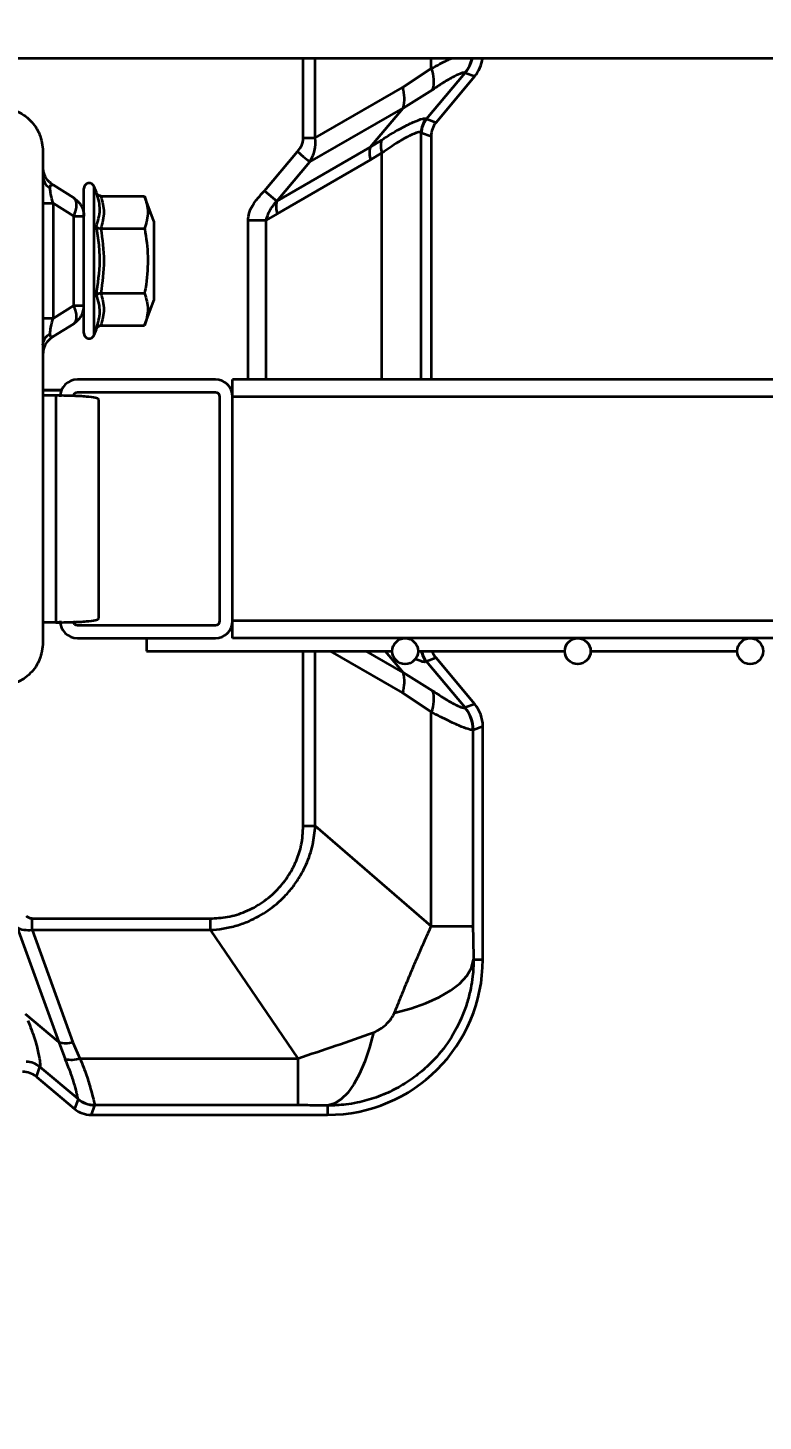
# Model space of a CAD drawing. Header units: millimetres. Extents: x 0 to 420, y 0 to 297.
# Drawn here: x 228.317 to 229.17, y 172.693 to 174.308 of the extents above; entities that cross this region are included whole.
import ezdxf

# ---------------------------------------------------------------- set-up
doc = ezdxf.new("R2010")
doc.units = ezdxf.units.MM
doc.layers.add('尺寸线层', color=150, linetype='Continuous')
doc.styles.add('SLDTEXTSTYLE2', font='TXT', dxfattribs={"width": 0.7})
doc.dimstyles.new('SLDDIMSTYLE0', dxfattribs={"dimtxt": 3.5, "dimasz": 3.302, "dimexe": 0, "dimexo": 0.0625, "dimgap": 0.875, "dimtad": 1, "dimdec": 1, "dimlfac": 100, "dimrnd": 1e-09, "dimzin": 12, "dimdsep": 46, "dimtxsty": 'SLDTEXTSTYLE2', "dimsah": 1, "dimcen": 0.09, "dimadec": 0, "dimazin": 3, "dimtfac": 1, "dimtdec": 3, "dimtofl": 0, "dimtmove": 0, "dimatfit": 3, "dimfxl": 0, "dimfrac": 2, "dimtolj": 1, "dimtzin": 12, "dimarcsym": 0})

# ---------------------------------------------------------------- blocks, each defined once
blk = doc.blocks.new('_D_6')
at = {"layer": '尺寸线层'}
for p, q in [((91.2154, 164.9172), (91.2154, 234.1922)), ((321.3154, 165.1871), (321.3154, 234.1922)), ((321.3154, 233.1922), (91.2154, 233.1922))]:
    blk.add_line(p, q, dxfattribs=at)
for points in [[(91.2154, 233.1922), (94.5174, 232.6842), (94.5174, 233.7002)], [(321.3154, 233.1922), (318.0134, 233.7002), (318.0134, 232.6842)]]:
    blk.add_solid(points, dxfattribs=at)
at = {"layer": '尺寸线层', "insert": (205.1726, 237.704), "char_height": 3.5, "attachment_point": 1, "style": 'SLDTEXTSTYLE2'}
blk.add_mtext('23010', dxfattribs=at)
blk = doc.blocks.new('_D_7')
at = {"layer": '尺寸线层'}
for p, q in [((70.597, 160.4022), (70.597, 246.1922)), ((332.8156, 175.1167), (332.8156, 246.1922)), ((332.8156, 245.1922), (70.597, 245.1922))]:
    blk.add_line(p, q, dxfattribs=at)
for points in [[(70.597, 245.1922), (73.899, 244.6842), (73.899, 245.7002)], [(332.8156, 245.1922), (329.5136, 245.7002), (329.5136, 244.6842)]]:
    blk.add_solid(points, dxfattribs=at)
at = {"layer": '尺寸线层', "insert": (202.8758, 249.704), "char_height": 3.5, "attachment_point": 1, "style": 'SLDTEXTSTYLE2'}
blk.add_mtext('26221.85', dxfattribs=at)

msp = doc.modelspace()

# ---------------------------------------------------------------- linework, layer by layer
at = {"color": 7, "linetype": 'Continuous', "lineweight": 35}
for p, q in [((232.897, 174.2722), (228.2337, 174.2722)), ((228.6364, 174.1801), (228.6364, 174.2722)), ((228.6503, 174.1801), (228.6503, 174.2722)), ((228.7848, 174.2605), (228.7848, 174.2722)), ((228.7515, 174.2385), (228.7848, 174.2605)), ((228.7792, 174.2021), (228.824, 174.2555)), ((228.824, 174.2555), (228.8238, 174.2557)), ((228.824, 174.2555), (228.8352, 174.2515)), ((228.6503, 174.1801), (228.7515, 174.2385)), ((228.7904, 174.1981), (228.8352, 174.2515)), ((228.752, 174.2147), (228.7863, 174.2359)), ((228.6438, 174.1523), (228.752, 174.2147)), ((228.714, 174.1694), (228.752, 174.2147)), ((228.7788, 174.2024), (228.7792, 174.2021)), ((228.7792, 174.2021), (228.7904, 174.1981)), ((228.6364, 174.1801), (228.6503, 174.1801)), ((228.714, 174.1694), (228.7271, 174.1776)), ((228.7734, 174.1861), (228.7729, 174.1864)), ((228.7729, 173.9001), (228.7729, 174.1864)), ((228.7734, 174.1861), (228.7845, 174.182)), ((228.7845, 174.182), (228.7845, 173.9001)), ((228.3345, 174.1649), (228.3345, 173.5949)), ((228.5916, 174.1188), (228.6296, 174.1642)), ((228.6058, 174.1069), (228.714, 174.1694)), ((228.7276, 174.1626), (228.7143, 174.1545)), ((228.7276, 173.9001), (228.7276, 174.1626)), ((228.336, 174.1376), (228.3347, 174.1438)), ((228.337, 174.1359), (228.3352, 174.1407)), ((228.6058, 174.1069), (228.6438, 174.1523)), ((228.7143, 174.1545), (228.6061, 174.092)), ((228.3455, 174.1259), (228.3438, 174.1273)), ((228.3457, 174.1255), (228.3463, 174.1255)), ((228.3463, 174.1255), (228.3703, 174.1105)), ((228.382, 174.0893), (228.382, 174.1214)), ((228.3965, 174.1167), (228.394, 174.1235)), ((228.394, 173.9517), (228.394, 174.1235)), ((228.4017, 174.1127), (228.4524, 174.1127)), ((228.463, 174.0836), (228.4524, 174.1127)), ((228.5916, 174.1188), (228.6058, 174.1069)), ((228.3463, 174.1043), (228.3463, 173.9709)), ((228.3463, 174.1043), (228.3703, 174.0893)), ((228.6061, 174.092), (228.5932, 174.0846)), ((228.3703, 173.9858), (228.3703, 174.0893)), ((228.3703, 174.0893), (228.382, 174.0893)), ((228.382, 173.9858), (228.382, 174.0893)), ((228.463, 174.0836), (228.463, 173.9916)), ((228.5723, 174.0846), (228.5932, 174.0846)), ((228.5723, 173.9001), (228.5723, 174.0846)), ((228.5932, 173.9001), (228.5932, 174.0846)), ((228.4017, 174.0751), (228.4524, 174.0751)), ((228.4017, 174.0001), (228.4524, 174.0001)), ((228.3463, 173.9709), (228.3703, 173.9858)), ((228.3703, 173.9858), (228.382, 173.9858)), ((228.382, 173.9538), (228.382, 173.9858)), ((228.4524, 173.9626), (228.463, 173.9916)), ((228.3463, 173.9497), (228.3703, 173.9646)), ((228.4017, 173.9626), (228.4524, 173.9626)), ((228.394, 173.9517), (228.3965, 173.9585)), ((228.3351, 173.9354), (228.3345, 173.9285)), ((228.3347, 173.9314), (228.336, 173.9376)), ((228.3349, 173.9314), (228.3352, 173.9337)), ((228.3352, 173.9345), (228.337, 173.9393)), ((228.5345, 173.9001), (228.3745, 173.9001)), ((242.1545, 173.9001), (228.5545, 173.9001)), ((228.5545, 173.8801), (228.5545, 173.9001)), ((228.3345, 173.8876), (228.356, 173.8876)), ((228.356, 173.8876), (228.3345, 173.8876)), ((228.5345, 173.8851), (228.3745, 173.8851)), ((228.5531, 173.8876), (228.5545, 173.8876)), ((228.5545, 173.8876), (228.5531, 173.8876)), ((228.3495, 173.8814), (228.3345, 173.8814)), ((228.3495, 173.8814), (228.3495, 173.6184)), ((228.3995, 173.623), (228.3995, 173.8768)), ((228.5395, 173.6201), (228.5395, 173.8801)), ((228.5545, 173.6201), (228.5545, 173.8801)), ((242.1545, 173.8801), (228.5545, 173.8801)), ((228.5545, 173.6201), (228.5545, 173.8801)), ((228.3495, 173.6184), (228.3345, 173.6184)), ((228.3548, 173.6185), (228.3495, 173.6184)), ((228.3745, 173.6151), (228.5345, 173.6151)), ((228.5545, 173.6151), (228.5539, 173.6151)), ((242.1545, 173.6201), (228.5545, 173.6201)), ((228.5545, 173.6001), (228.5545, 173.6201)), ((228.3745, 173.6001), (228.5345, 173.6001)), ((228.4545, 173.6001), (228.4545, 173.5851)), ((242.1545, 173.6001), (228.5545, 173.6001)), ((228.4545, 173.5851), (228.7395, 173.5851)), ((228.6364, 173.3826), (228.6364, 173.5851)), ((228.6503, 173.3826), (228.6503, 173.5851)), ((228.6676, 173.5851), (228.7515, 173.5367)), ((228.752, 173.5605), (228.7094, 173.5851)), ((228.7314, 173.5851), (228.752, 173.5605)), ((228.7695, 173.5851), (228.9395, 173.5851)), ((228.7904, 173.5772), (228.7792, 173.5731)), ((228.8352, 173.5237), (228.7904, 173.5772)), ((228.9695, 173.5851), (229.1395, 173.5851)), ((228.752, 173.5605), (228.7863, 173.5393)), ((228.7792, 173.5731), (228.7788, 173.5728)), ((228.824, 173.5197), (228.7792, 173.5731)), ((228.7848, 173.5147), (228.7515, 173.5367)), ((228.7848, 173.2665), (228.7848, 173.5147)), ((228.8238, 173.5195), (228.824, 173.5197)), ((228.8352, 173.5237), (228.824, 173.5197)), ((228.8334, 173.494), (228.8331, 173.4939)), ((228.8331, 173.4939), (228.8331, 173.2665)), ((228.8334, 173.494), (228.8445, 173.4981)), ((228.8445, 173.2276), (228.8445, 173.4981)), ((228.6364, 173.3826), (228.6503, 173.3826)), ((228.6503, 173.3826), (228.7848, 173.2665)), ((228.3219, 173.2751), (228.5284, 173.2751)), ((228.5284, 173.2751), (228.5284, 173.2619)), ((228.3045, 173.2647), (228.3529, 173.1317)), ((228.3219, 173.2619), (228.5284, 173.2619)), ((228.3219, 173.2619), (228.3693, 173.1316)), ((228.5284, 173.2619), (228.6299, 173.1131)), ((228.7848, 173.2665), (228.8331, 173.2665)), ((228.8338, 173.2276), (228.8445, 173.2276)), ((228.3529, 173.1317), (228.3142, 173.1642)), ((228.3529, 173.1317), (228.3603, 173.1122)), ((228.3693, 173.1316), (228.3775, 173.1131)), ((228.3775, 173.1131), (228.6299, 173.1131)), ((228.6299, 173.1131), (228.6299, 173.0587)), ((228.3269, 173.0918), (228.331, 173.1031)), ((228.3269, 173.0918), (228.3712, 173.0546)), ((228.3311, 173.1032), (228.331, 173.1031)), ((228.331, 173.1031), (228.3752, 173.0661)), ((228.3752, 173.0658), (228.3712, 173.0546)), ((228.3752, 173.0661), (228.3752, 173.0658)), ((228.3945, 173.0587), (228.3904, 173.0476)), ((228.3945, 173.0591), (228.3945, 173.0587)), ((228.6299, 173.0587), (228.3945, 173.0587)), ((228.6645, 173.0583), (228.6645, 173.0476)), ((228.3904, 173.0476), (228.6645, 173.0476))]:
    msp.add_line(p, q, dxfattribs=at)
at = {"color": 7, "linetype": 'Continuous', "lineweight": 35, "flags": 128}
for points in [[(228.6296, 174.1642), (228.6319, 174.1623), (228.6341, 174.1604), (228.6362, 174.1586), (228.6382, 174.157), (228.64, 174.1555), (228.6415, 174.1542), (228.6428, 174.1531), (228.6438, 174.1523)], [(228.7422, 173.166), (228.7611, 173.1709), (228.7784, 173.1769), (228.7938, 173.1839), (228.8071, 173.1916), (228.8178, 173.2), (228.826, 173.2089), (228.8313, 173.2182), (228.8338, 173.2276)], [(228.7176, 173.1431), (228.7131, 173.1255), (228.7078, 173.1095), (228.7017, 173.0952), (228.6951, 173.083), (228.6879, 173.0731), (228.6803, 173.0656), (228.6725, 173.0606), (228.6645, 173.0583)]]:
    msp.add_lwpolyline(points, dxfattribs=at)
at = {"color": 7, "linetype": 'Continuous', "lineweight": 35}
for centre in [(228.7545, 173.5851), (228.9545, 173.5851), (229.1545, 173.5851)]:
    msp.add_circle(centre, 0.015, dxfattribs=at)
for centre, radius, start, end in [((228.7931, 174.2814), 0.0401, 320.0116, 346.7383), ((228.7933, 174.2812), 0.0401, 320.0587, 347.0115), ((228.7525, 174.2462), 0.0354, 343.0377, 23.8627), ((228.7135, 174.2258), 0.0401, 343.9657, 18.5164), ((228.7979, 174.1863), 0.025, 139.9679, 179.8339), ((228.7984, 174.186), 0.025, 140.0586, 179.9414), ((228.7502, 174.1709), 0.024, 163.7993, 200.3661), ((228.7381, 174.1625), 0.0251, 163.9657, 198.5164), ((228.3882, 174.1214), 0.00619, 20, 180), ((228.6299, 174.1), 0.0251, 163.9657, 198.5164), ((228.3882, 173.9538), 0.00619, 180, 340), ((228.3745, 173.8801), 0.02, 90, 180), ((228.5345, 173.8801), 0.02, 0, 90), ((228.3745, 173.8801), 0.005, 90, 180), ((228.5345, 173.8801), 0.005, 0, 90), ((228.3745, 173.6201), 0.02, 180, 270), ((228.3745, 173.6201), 0.005, 180, 270), ((228.5345, 173.6201), 0.005, 270, 0), ((228.5345, 173.6201), 0.02, 270, 0), ((228.798, 173.5889), 0.025, 188.7641, 220.0266), ((228.7984, 173.5892), 0.025, 189.334, 219.9411), ((228.7135, 173.5494), 0.0401, 341.4836, 16.0343), ((228.7525, 173.529), 0.0354, 336.1372, 16.9623), ((228.7931, 173.4938), 0.0401, 0.1269, 39.9924), ((228.7933, 173.494), 0.0401, 0.0586, 39.9414), ((228.6645, 173.2276), 0.18, 270, 0), ((228.3614, 173.1671), 0.0363, 256.4299, 282.6632), ((228.315, 173.084), 0.025, 50.0357, 89.9067), ((228.315, 173.084), 0.025, 50.0586, 89.9414), ((228.3674, 173.1445), 0.033, 257.4981, 287.8428), ((228.3944, 173.0891), 0.03, 230.2501, 270.141), ((228.3945, 173.0888), 0.03, 230.0586, 269.9414)]:
    msp.add_arc(centre, radius, start, end, dxfattribs=at)
for centre, major_axis, start_param, end_param in [((228.8045, 174.2772), (0.0376, -0.0137), 5.934618, 6.508831), ((228.8095, 174.182), (0.0235, -0.0086), 2.793026, 3.49016), ((228.8095, 173.5932), (0.0235, 0.0086), 3.122637, 3.49016), ((228.8045, 173.498), (-0.0376, -0.0137), 2.793026, 3.49016), ((228.3108, 173.0726), (-0.0086, -0.0235), 2.793026, 3.49016), ((228.3904, 173.0776), (-0.0103, -0.0282), 5.934618, 6.631752)]:
    msp.add_ellipse(centre, major_axis=major_axis, ratio=0.998448, start_param=start_param, end_param=end_param, dxfattribs=at)
for points, knots in [([(228.7848, 174.2605), (228.7914, 174.2641), (228.8001, 174.2688), (228.8064, 174.2716), (228.8078, 174.2722)], [0, 0, 0, 0, 0.765913, 1, 1, 1, 1]), ([(228.8238, 174.2557), (228.8228, 174.2557), (228.8209, 174.2558), (228.8124, 174.252), (228.8009, 174.2457), (228.7912, 174.2392), (228.7863, 174.2359)], [0, 0, 0, 0, 0.267138, 0.52122, 0.755952, 1, 1, 1, 1]), ([(228.7271, 174.1776), (228.7343, 174.1822), (228.7484, 174.191), (228.7646, 174.1989), (228.7755, 174.203), (228.7777, 174.2026), (228.7788, 174.2024)], [0, 0, 0, 0, 0.264309, 0.514931, 0.766931, 1, 1, 1, 1]), ([(228.6296, 174.1642), (228.6314, 174.1666), (228.6341, 174.1703), (228.6361, 174.1759), (228.6363, 174.1788), (228.6364, 174.1801)], [0, 0, 0, 0, 0.51551, 0.767405, 1, 1, 1, 1]), ([(228.6438, 174.1523), (228.6461, 174.1565), (228.6507, 174.165), (228.6505, 174.175), (228.6503, 174.1801)], [0, 0, 0, 0, 0.492397, 1, 1, 1, 1]), ([(228.7729, 174.1864), (228.7719, 174.1866), (228.7699, 174.1871), (228.7603, 174.1831), (228.7462, 174.1756), (228.7339, 174.167), (228.7276, 174.1626)], [0, 0, 0, 0, 0.24021, 0.485805, 0.736712, 1, 1, 1, 1]), ([(228.3345, 174.1349), (228.335, 174.1321), (228.3359, 174.127), (228.3408, 174.1233), (228.343, 174.1217)], [0, 0, 0, 0, 0.559996, 1, 1, 1, 1]), ([(228.3439, 174.1275), (228.343, 174.1281), (228.3405, 174.1301), (228.3382, 174.1331), (228.3373, 174.1355), (228.3371, 174.1359)], [0, 0, 0, 0, 0.294463, 0.87052, 1, 1, 1, 1]), ([(228.343, 174.1217), (228.343, 174.1226), (228.3431, 174.1244), (228.3439, 174.1262), (228.345, 174.1258), (228.3457, 174.1255)], [0, 0, 0, 0, 0.243902, 0.508229, 1, 1, 1, 1]), ([(228.3463, 174.1043), (228.3454, 174.1077), (228.3441, 174.1125), (228.3431, 174.1185), (228.343, 174.1207), (228.343, 174.1217)], [0, 0, 0, 0, 0.551614, 0.784825, 1, 1, 1, 1]), ([(228.3965, 174.0772), (228.3984, 174.0836), (228.4012, 174.0931), (228.3998, 174.1065), (228.3977, 174.1131), (228.3965, 174.1167)], [0, 0, 0, 0, 0.499729, 0.72853, 1, 1, 1, 1]), ([(228.4017, 174.1127), (228.4011, 174.1127), (228.4, 174.1128), (228.3985, 174.1137), (228.3973, 174.115), (228.3967, 174.1161), (228.3965, 174.1167), (228.3965, 174.1167)], [0, 0, 0, 0, 0.23614, 0.471311, 0.732321, 0.993287, 1, 1, 1, 1]), ([(228.4524, 174.1127), (228.4542, 174.1065), (228.4579, 174.094), (228.4543, 174.0815), (228.4524, 174.0751)], [0, 0, 0, 0, 0.491212, 1, 1, 1, 1]), ([(228.5723, 174.0846), (228.5726, 174.0874), (228.5732, 174.0934), (228.5791, 174.1057), (228.5864, 174.1134), (228.5916, 174.1188)], [0, 0, 0, 0, 0.211639, 0.442849, 1, 1, 1, 1]), ([(228.5932, 174.0846), (228.5944, 174.0884), (228.597, 174.0967), (228.6027, 174.1034), (228.6058, 174.1069)], [0, 0, 0, 0, 0.462726, 1, 1, 1, 1]), ([(228.3965, 173.998), (228.3984, 174.0112), (228.4012, 174.0304), (228.3998, 174.057), (228.3977, 174.0701), (228.3965, 174.0772)], [0, 0, 0, 0, 0.500435, 0.728855, 1, 1, 1, 1]), ([(228.3965, 174.0772), (228.3965, 174.0772), (228.3967, 174.0769), (228.3973, 174.0763), (228.3985, 174.0757), (228.4, 174.0752), (228.4011, 174.0752), (228.4017, 174.0751)], [0, 0, 0, 0, 0.006713, 0.267679, 0.528689, 0.76386, 1, 1, 1, 1]), ([(228.4017, 174.0751), (228.4034, 174.0626), (228.4068, 174.0376), (228.4034, 174.0126), (228.4017, 174.0001)], [0, 0, 0, 0, 0.499238, 1, 1, 1, 1]), ([(228.4524, 174.0751), (228.4525, 174.0749), (228.4544, 174.0642), (228.457, 174.0424), (228.4554, 174.0174), (228.453, 174.0034), (228.4524, 174.0001)], [0, 0, 0, 0, 0.009604, 0.432631, 0.866873, 1, 1, 1, 1]), ([(228.3965, 173.998), (228.3965, 173.9981), (228.3967, 173.9983), (228.3973, 173.9989), (228.3985, 173.9995), (228.4, 174), (228.4011, 174), (228.4017, 174.0001)], [0, 0, 0, 0, 0.006713, 0.267679, 0.528689, 0.76386, 1, 1, 1, 1]), ([(228.3965, 173.9585), (228.3984, 173.9652), (228.4012, 173.9749), (228.3998, 173.9881), (228.3977, 173.9945), (228.3965, 173.998)], [0, 0, 0, 0, 0.499729, 0.72853, 1, 1, 1, 1]), ([(228.4524, 174.0001), (228.4542, 173.9939), (228.4579, 173.9814), (228.4543, 173.9689), (228.4524, 173.9626)], [0, 0, 0, 0, 0.4912125, 1, 1, 1, 1]), ([(228.343, 173.9535), (228.343, 173.9545), (228.3431, 173.9567), (228.3441, 173.9627), (228.3454, 173.9675), (228.3463, 173.9709)], [0, 0, 0, 0, 0.215184, 0.448387, 1, 1, 1, 1]), ([(228.3965, 173.9585), (228.3965, 173.9585), (228.3967, 173.9591), (228.3973, 173.9602), (228.3985, 173.9615), (228.4, 173.9624), (228.4011, 173.9625), (228.4017, 173.9626)], [0, 0, 0, 0, 0.006713, 0.267679, 0.528689, 0.76386, 1, 1, 1, 1]), ([(228.3345, 173.9402), (228.335, 173.9431), (228.3359, 173.9481), (228.3408, 173.9518), (228.343, 173.9535)], [0, 0, 0, 0, 0.559996, 1, 1, 1, 1]), ([(228.3355, 173.9352), (228.3361, 173.937), (228.3374, 173.9408), (228.3412, 173.9459), (228.3446, 173.9484), (228.3463, 173.9497)], [0, 0, 0, 0, 0.315477, 0.657739, 1, 1, 1, 1]), ([(228.3463, 173.9497), (228.3454, 173.9493), (228.3441, 173.9488), (228.3431, 173.9508), (228.343, 173.9526), (228.343, 173.9535)], [0, 0, 0, 0, 0.551614, 0.784825, 1, 1, 1, 1]), ([(228.3995, 173.8768), (228.3992, 173.8772), (228.3987, 173.8778), (228.3943, 173.879), (228.3872, 173.8799), (228.3772, 173.8807), (228.3656, 173.8812), (228.3559, 173.8813), (228.3495, 173.8814)], [0, 0, 0, 0, 0.157309, 0.270586, 0.50035, 0.630794, 0.757716, 1, 1, 1, 1]), ([(228.3495, 173.6184), (228.3559, 173.6185), (228.3656, 173.6186), (228.3772, 173.6191), (228.3872, 173.6199), (228.3943, 173.6208), (228.3987, 173.622), (228.3992, 173.6226), (228.3995, 173.623)], [0, 0, 0, 0, 0.242279, 0.369202, 0.49965, 0.729414, 0.842683, 1, 1, 1, 1]), ([(228.7788, 173.5728), (228.7779, 173.5726), (228.7761, 173.572), (228.7694, 173.5747), (228.7661, 173.576)], [0, 0, 0, 0, 0.517969, 1, 1, 1, 1]), ([(228.7863, 173.5393), (228.7917, 173.5357), (228.8023, 173.5286), (228.8137, 173.5226), (228.8213, 173.5193), (228.8229, 173.5195), (228.8238, 173.5195)], [0, 0, 0, 0, 0.270175, 0.525289, 0.759332, 1, 1, 1, 1]), ([(228.8331, 173.4939), (228.8321, 173.4938), (228.8301, 173.4938), (228.8203, 173.4973), (228.8056, 173.5036), (228.7919, 173.5109), (228.7848, 173.5147)], [0, 0, 0, 0, 0.239453, 0.47313, 0.728792, 1, 1, 1, 1]), ([(228.5284, 173.2751), (228.5352, 173.2755), (228.549, 173.2763), (228.5698, 173.2828), (228.5863, 173.2916), (228.5985, 173.301), (228.6092, 173.3111), (228.6198, 173.3248), (228.6289, 173.3423), (228.6351, 173.3615), (228.6359, 173.3752), (228.6364, 173.3826)], [0, 0, 0, 0, 0.120461, 0.246403, 0.382818, 0.450919, 0.519058, 0.644752, 0.756806, 0.869265, 1, 1, 1, 1]), ([(228.5284, 173.2619), (228.5334, 173.2623), (228.5438, 173.2632), (228.559, 173.2667), (228.5767, 173.2731), (228.596, 173.2839), (228.6129, 173.2982), (228.625, 173.3124), (228.6333, 173.3248), (228.6413, 173.3407), (228.648, 173.36), (228.6496, 173.3753), (228.6503, 173.3826)], [0, 0, 0, 0, 0.0807277, 0.1668448, 0.2472628, 0.3806547, 0.517772, 0.598864, 0.6777449, 0.7544784, 0.883127, 1, 1, 1, 1]), ([(228.3219, 173.2751), (228.3214, 173.2752), (228.3202, 173.2752), (228.3179, 173.276), (228.3165, 173.2771), (228.3154, 173.2778)], [0, 0, 0, 0, 0.2320615, 0.4784527, 1, 1, 1, 1]), ([(228.3219, 173.2619), (228.3219, 173.2639), (228.3219, 173.2679), (228.3219, 173.2727), (228.3219, 173.2751)], [0, 0, 0, 0, 0.506963, 1, 1, 1, 1]), ([(228.3045, 173.2647), (228.307, 173.2637), (228.3124, 173.2615), (228.3186, 173.2618), (228.3219, 173.2619)], [0, 0, 0, 0, 0.466493, 1, 1, 1, 1]), ([(228.7422, 173.166), (228.7448, 173.1724), (228.7498, 173.1848), (228.7573, 173.2031), (228.7641, 173.2196), (228.7708, 173.235), (228.7776, 173.2504), (228.7823, 173.2609), (228.7848, 173.2665)], [0, 0, 0, 0, 0.1911693, 0.3706801, 0.5387661, 0.672129, 0.8259553, 1, 1, 1, 1]), ([(228.8331, 173.2643), (228.8331, 173.2649), (228.8331, 173.2656), (228.833, 173.2663), (228.8329, 173.2664), (228.8329, 173.2665)], [0, 0, 0, 0, 0.56153, 0.792581, 1, 1, 1, 1]), ([(228.8331, 173.2665), (228.8331, 173.2661), (228.8331, 173.2624), (228.8333, 173.249), (228.8336, 173.2368), (228.8338, 173.2276)], [0, 0, 0, 0, 0.030601, 0.265216, 1, 1, 1, 1]), ([(228.8338, 173.2276), (228.8336, 173.221), (228.8333, 173.2099), (228.8306, 173.1936), (228.8269, 173.1786), (228.8196, 173.158), (228.8068, 173.1337), (228.7885, 173.1111), (228.7696, 173.0942), (228.7516, 173.0818), (228.7351, 173.0733), (228.7211, 173.0678), (228.7102, 173.0644), (228.6984, 173.0615), (228.6832, 173.0589), (228.6716, 173.0585), (228.6645, 173.0583)], [0, 0, 0, 0, 0.073966, 0.126209, 0.185583, 0.248629, 0.372147, 0.493376, 0.574928, 0.656955, 0.739459, 0.783742, 0.826761, 0.868517, 0.920624, 1, 1, 1, 1]), ([(228.3171, 173.1569), (228.3199, 173.1497), (228.3254, 173.1353), (228.3295, 173.1186), (228.3315, 173.1068), (228.3312, 173.1044), (228.3311, 173.1032)], [0, 0, 0, 0, 0.247618, 0.49308, 0.751102, 1, 1, 1, 1]), ([(228.7176, 173.1431), (228.7202, 173.1443), (228.7255, 173.1467), (228.7324, 173.1523), (228.7385, 173.1587), (228.741, 173.1636), (228.7422, 173.166)], [0, 0, 0, 0, 0.242294, 0.509366, 0.771567, 1, 1, 1, 1]), ([(228.6299, 173.1131), (228.6446, 173.1179), (228.6739, 173.1276), (228.7031, 173.138), (228.7176, 173.1431)], [0, 0, 0, 0, 0.502691, 1, 1, 1, 1]), ([(228.3752, 173.0661), (228.3749, 173.0675), (228.3744, 173.0703), (228.3717, 173.0811), (228.3676, 173.0949), (228.3627, 173.1064), (228.3603, 173.1122)], [0, 0, 0, 0, 0.27715, 0.53382, 0.766156, 1, 1, 1, 1]), ([(228.3775, 173.1131), (228.3802, 173.1062), (228.3855, 173.0928), (228.3902, 173.0766), (228.3934, 173.064), (228.3941, 173.0608), (228.3945, 173.0591)], [0, 0, 0, 0, 0.238868, 0.471709, 0.726257, 1, 1, 1, 1]), ([(228.6645, 173.0583), (228.6598, 173.0584), (228.6513, 173.0585), (228.6397, 173.0587), (228.6328, 173.0587), (228.6299, 173.0587)], [0, 0, 0, 0, 0.4261057, 0.7577704, 1, 1, 1, 1])]:
    msp.add_open_spline(points, degree=3, knots=knots, dxfattribs=at)
for points in [[(228.2845, 174.2149), (228.2911, 174.2141), (228.3042, 174.2126), (228.3207, 174.2011), (228.3323, 174.1845), (228.3338, 174.1714), (228.3345, 174.1649)], [(228.3703, 174.0893), (228.3712, 174.0917), (228.3731, 174.0964), (228.3738, 174.1028), (228.3731, 174.1079), (228.3712, 174.1097), (228.3703, 174.1105)], [(228.3703, 174.1105), (228.372, 174.1093), (228.3754, 174.1068), (228.3791, 174.1016), (228.3816, 174.0957), (228.3819, 174.0914), (228.382, 174.0893)], [(228.4017, 174.1127), (228.4034, 174.1064), (228.4068, 174.0939), (228.4034, 174.0814), (228.4017, 174.0751)], [(228.3345, 174.1043), (228.3347, 174.1043), (228.335, 174.1043), (228.3374, 174.1043), (228.3411, 174.1043), (228.3446, 174.1043), (228.3463, 174.1043)], [(228.4017, 174.0001), (228.4034, 173.9938), (228.4068, 173.9813), (228.4034, 173.9688), (228.4017, 173.9626)], [(228.3703, 173.9646), (228.3712, 173.9655), (228.3731, 173.9673), (228.3738, 173.9724), (228.3731, 173.9787), (228.3712, 173.9835), (228.3703, 173.9858)], [(228.3703, 173.9646), (228.372, 173.9659), (228.3754, 173.9684), (228.3791, 173.9736), (228.3816, 173.9795), (228.3819, 173.9837), (228.382, 173.9858)], [(228.3463, 173.9709), (228.3446, 173.9709), (228.3411, 173.9709), (228.3374, 173.9709), (228.335, 173.9709), (228.3347, 173.9709), (228.3345, 173.9709)], [(228.3345, 173.5949), (228.3338, 173.5883), (228.3323, 173.5752), (228.3207, 173.5587), (228.3042, 173.5471), (228.2911, 173.5456), (228.2845, 173.5449)]]:
    msp.add_open_spline(points, degree=3, dxfattribs=at)

# ---------------------------------------------------------------- dimensions: what is measured, and where the dimension line sits
at = {"layer": '尺寸线层'}
for base, p1, p2, picture, middle in [((70.597, 245.1922), (332.8156, 175.1167), (70.597, 160.4022), '_D_7', (209.0129, 245.1922)), ((91.2154, 233.1922), (321.3154, 165.1871), (91.2154, 164.9172), '_D_6', (209.0129, 233.1922))]:
    dim = msp.add_linear_dim(base=base, p1=p1, p2=p2, angle=0, dimstyle='SLDDIMSTYLE0', dxfattribs=at)
    dim.commit()
    dim.dimension.update_dxf_attribs({"geometry": picture, "text_midpoint": middle, "dimtype": 160})

doc.saveas('drawing.dxf')
